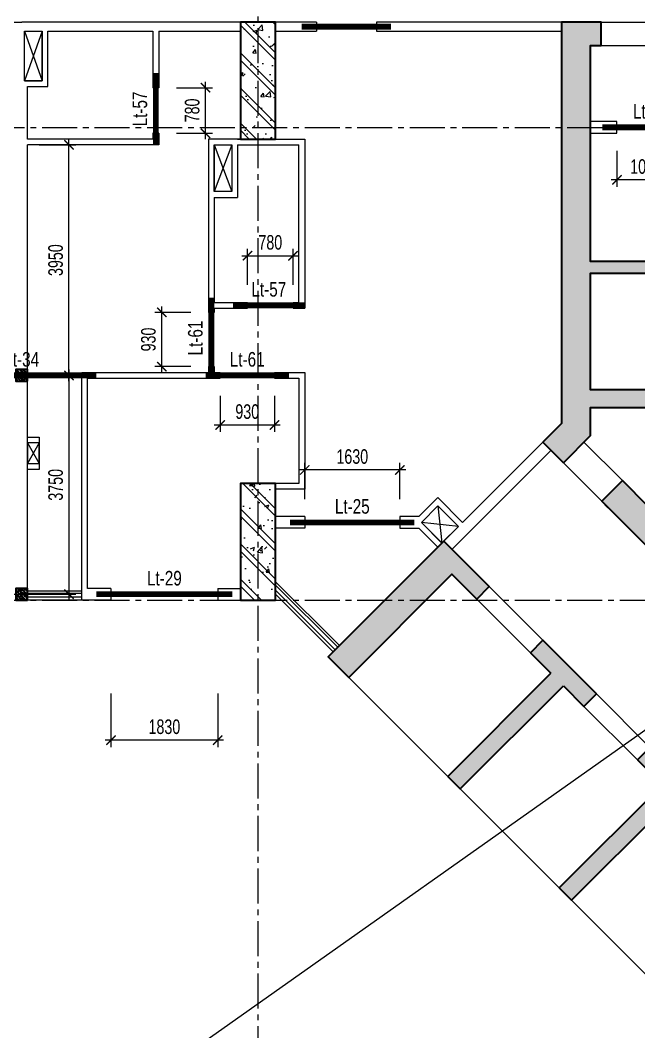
# Model space of a CAD drawing. Header units: millimetres. Extents: x 0 to 84100, y 0 to 158663.
# Drawn here: x 30546 to 41145, y 63829 to 81162 of the extents above; entities that cross this region are included whole.
import ezdxf
from ezdxf.enums import TextEntityAlignment as Align

# ---------------------------------------------------------------- set-up
doc = ezdxf.new("R2010")
doc.units = ezdxf.units.MM
doc.header["$LTSCALE"] = 800
doc.header["$MEASUREMENT"] = 0
doc.linetypes.add('CENTER2', pattern=[1.125, 0.75, -0.125, 0.125, -0.125])
doc.layers.get('DEFPOINTS').update_dxf_attribs({"color": 87})
for name, color, linetype, lineweight in [('CDC.01.AXIS', 160, 'CENTER2', 13), ('CDC.09.COLUMN', 4, 'Continuous', 35), ('CDC.11.NOTE', 8, 'Continuous', 18)]:
    doc.layers.add(name, color=color, linetype=linetype, lineweight=lineweight)
for name, color, linetype in [('CDC.02.DIM', 1, 'Continuous'), ('CDC.03.BORDER', 3, 'Continuous'), ('CDC.06.TEXT', 2, 'Continuous'), ('CDC.10.HATCH', 9, 'Continuous'), ('HATCH', 8, 'Continuous'), ('KCS_LANH_TO', 3, 'Continuous'), ('new bloc sdfasdfk$0$KT-CTN', 3, 'Continuous')]:
    doc.layers.add(name, color=color, linetype=linetype)
doc.layers.add('KCS_Plotter', color=11, linetype='Continuous', plot=False)
doc.styles.add('KCS_SMTEXT', font='arial.ttf', dxfattribs={"width": 0.7})
doc.dimstyles.new('KCS_DIM100', dxfattribs={"dimscale": 100, "dimtxt": 2.5, "dimasz": 1.6, "dimexe": 1.2, "dimexo": 0, "dimgap": 1, "dimtad": 1, "dimdec": 0, "dimzin": 0, "dimdsep": 46, "dimtxsty": 'KCS_SMTEXT', "dimblk": 'ARCHTICK', "dimcen": 0, "dimdle": 1, "dimclrd": 1, "dimclre": 1, "dimclrt": 2, "dimadec": 0, "dimazin": 0, "dimtfac": 1, "dimtdec": 0, "dimtix": 1, "dimtmove": 2, "dimatfit": 3, "dimfxl": 1, "dimtolj": 1, "dimtzin": 0, "dimarcsym": 0})
pattern_1 = [(50, (0, 0), (717.26, -62.752), [75, -825]), (355, (0, 0), (-138.751, 752.192), [60, -660]), (100.4514, (59.8, -5.2), (578.509, 689.4395), [63.74, -701.142]), (46.1842, (0, 200), (1067.241, -165.519), [112.5, -1237.5]), (96.6356, (88.9, 186.2), (934.663, 974.118), [95.61, -1051.713]), (351.1842, (0, 200), (934.662, 974.119), [90, -990]), (21, (100, 150), (596.907, -402.619), [75, -825]), (226, (100, 150), (671.882, -365.54), [60, -660]), (71.4514, (149.74, 116.45), (840.223, 322.5305), [63.74, -701.142]), (67.5, (0, 0), (-155.9162, 294.3745), [0, -652, 0, -670, 0, -662.5]), (4.5, (0, 0), (283.351, 380.1032), [0, -382, 0, -637, 0, -252.5]), (327.5, (-223, 0), (533.8224, -22.5549), [0, -250, 0, -780, 0, -1035]), (317.5, (-323, 0), (583.186, 100.105), [0, -325, 0, -518, 0, -735]), (315, (0, 0), (300.5204, 300.5204), []), (315, (0, 122.5), (300.5204, 300.5204), [])]

# ---------------------------------------------------------------- blocks, each defined once
blk = doc.blocks.new('TRUC9-31')
at = {"layer": 'CDC.10.HATCH', "ltscale": 0.5}
h = blk.add_hatch(dxfattribs=at)
h.set_pattern_fill('BETONG', color=256, scale=100, style=0, pattern_type=2)
h.set_pattern_definition(pattern_1)
h.paths.add_polyline_path([(24300, 32200), (24900, 32200), (24900, 34200), (24300, 34200), (24300, 32686)])
h = blk.add_hatch(dxfattribs=at)
h.set_pattern_fill('BETONG', color=256, scale=100, style=0, pattern_type=2)
h.set_pattern_definition(pattern_1)
h.paths.add_polyline_path([(42900, 34200), (35900, 34200), (35900, 33600), (36400, 33600), (36400, 33700), (39600, 33700), (39600, 27700), (39050, 27700), (39050, 27200), (41270, 27200), (41270, 27700), (39900, 27700), (39900, 33700), (42400, 33700), (42400, 27700), (42300, 27700), (42300, 27200), (42900, 27200)])
h.paths.add_polyline_path([(36400, 32570), (35900, 32570), (35900, 29210), (37910, 27200), (38120, 27200), (38120, 27697), (36400, 29417)], flags=17)
h.paths.add_polyline_path([(38200, 23800), (38600, 23800), (38600, 24300), (37900, 24300), (37900, 24000), (37900, 21600), (35590, 21600), (35334, 21857), (34980, 21503), (35701, 20782), (36020, 21100), (42900, 21100), (42900, 24300), (42000, 24300), (42000, 23800), (42400, 23800), (42400, 21600), (38200, 21600)])
h.paths.add_polyline_path([(40800, 24300), (39800, 24300), (39800, 23800), (40800, 23800)], flags=17)
h.paths.add_polyline_path([(36970, 24300), (36709, 24300), (36055, 24954), (35843, 24742), (36161, 24423), (34464, 22726), (31494, 25696), (33191, 27393), (33509, 27075), (33721, 27287), (33000, 28009), (33000, 28300), (32500, 28300), (32500, 27900), (30300, 27900), (30300, 29900), (32500, 29900), (32500, 29500), (33000, 29500), (33000, 34200), (31720, 34200), (31720, 33800), (32500, 33800), (32500, 30100), (30300, 30100), (30300, 33800), (30480, 33800), (30480, 34200), (29800, 34200), (29800, 31660), (29800, 27326), (29479, 27004), (29832, 26651), (30300, 27118), (30300, 27600), (32702, 27600), (32838, 27464), (31282, 25908), (30844, 26347), (30490, 25993), (34323, 22161), (36232, 24070), (36502, 23800), (36970, 23800)])
h.paths.add_polyline_path([(31317, 21772), (31105, 21560), (31529, 21135), (29762, 19368), (29974, 19155), (31742, 20923), (32095, 20570), (32307, 20782)])
h.paths.add_polyline_path([(34004, 19085), (33226, 19863), (33014, 19650), (33439, 19226), (31671, 17458), (32024, 17105)])
h.paths.add_polyline_path([(27923, 24742), (28347, 24317), (28560, 24530), (27782, 25307), (25802, 23327), (26155, 22974)])
h.paths.add_polyline_path([(29479, 23610), (29267, 23398), (29620, 23045), (27852, 21277), (28065, 21065), (29832, 22832), (30186, 22479), (30398, 22691)])
h.paths.add_polyline_path([(34994, 25590), (35206, 25802), (34570, 26439), (34358, 26227)], flags=17)
h = blk.add_hatch(dxfattribs=at)
h.set_pattern_fill('BETONG', color=256, scale=100, style=0, pattern_type=2)
h.set_pattern_definition(pattern_1)
h.paths.add_polyline_path([(24300, 24300), (24900, 24300), (24900, 26300), (24300, 26300), (24300, 24786)])
at = {"layer": 'CDC.01.AXIS'}
for p, q in [((24600, -1600), (24600, 50200)), ((-1600, 32400), (58900, 32400)), ((-1600, 24300), (58900, 24300))]:
    blk.add_line(p, q, dxfattribs=at)
at = {"layer": 'CDC.03.BORDER'}
for p, q in [((30480, 34200), (31720, 34200)), ((30480, 33800), (31720, 33800)), ((30844, 26347), (30186, 27004)), ((30490, 25993), (29832, 26651)), ((28560, 24530), (29479, 23610)), ((28347, 24317), (29267, 23398)), ((26155, 22974), (31671, 17458)), ((30398, 22691), (31317, 21772)), ((30186, 22479), (31105, 21560))]:
    blk.add_line(p, q, dxfattribs=at)
at = {"layer": 'CDC.03.BORDER', "lineweight": 25}
blk.add_lwpolyline([(30300, 32300), (30750, 32300), (30750, 32500), (30300, 32500)], dxfattribs=at)
at = {"layer": 'CDC.09.COLUMN'}
for p, q in [((29832, 26651), (29479, 27004)), ((30603, 25880), (30490, 25993)), ((29267, 23398), (29479, 23610)), ((30398, 22691), (29479, 23610)), ((29267, 23398), (29620, 23045)), ((27852, 21277), (29620, 23045)), ((28065, 21065), (29832, 22832)), ((29832, 22832), (30186, 22479)), ((30186, 22479), (30398, 22691)), ((31105, 21560), (31317, 21772)), ((31105, 21560), (31529, 21135)), ((27852, 21277), (28065, 21065)), ((29762, 19368), (31529, 21135)), ((29974, 19155), (31742, 20923)), ((29762, 19368), (29974, 19155))]:
    blk.add_line(p, q, dxfattribs=at)
for points in [[(24900, 32200), (24900, 34200), (24300, 34200), (24300, 32200)], [(24900, 24300), (24900, 26300), (24300, 26300), (24300, 24300)], [(27782, 25307), (25802, 23327), (26155, 22974), (27923, 24742), (28347, 24317), (28560, 24530)]]:
    blk.add_lwpolyline(points, close=True, dxfattribs=at)
for points in [[(29832, 26651), (30300, 27118), (30300, 27600), (32702, 27600)], [(31282, 25908), (30844, 26347), (30490, 25993), (34323, 22161)], [(32500, 27900), (30300, 27900), (30300, 29900), (32500, 29900)], [(32500, 30100), (30300, 30100), (30300, 33800), (30480, 33800), (30480, 34200), (29800, 34200), (29800, 27326), (29479, 27004)]]:
    blk.add_lwpolyline(points, dxfattribs=at)
blk = doc.blocks.new('new bloc sdfasdfk$0$ktn tang can ho')
at = {"layer": 'new bloc sdfasdfk$0$KT-CTN'}
for p, q in [((4400, 25950), (4100, 25100)), ((4100, 25950), (4400, 25100)), ((7650, 24000), (7350, 23200)), ((7350, 24000), (7650, 23200)), ((4350, 18892), (4150, 18542)), ((4150, 18892), (4350, 18542)), ((11181, 17814), (11252, 17178)), ((11535, 17461), (10899, 17531))]:
    blk.add_line(p, q, dxfattribs=at)
for points in [[(4100, 25950), (4400, 25950), (4400, 25100), (4100, 25100)], [(7350, 24000), (7650, 24000), (7650, 23200), (7350, 23200)], [(4150, 18542), (4350, 18542), (4350, 18892), (4150, 18892)], [(11535, 17461), (11252, 17178), (10899, 17531), (11181, 17814)]]:
    blk.add_lwpolyline(points, close=True, dxfattribs=at)
blk = doc.blocks.new('_ArchTick')
at = {"color": 0, "linetype": 'ByBlock', "const_width": 0.15}
blk.add_lwpolyline([(-0.5, -0.5), (0.5, 0.5)], dxfattribs=at)
blk = doc.blocks.new('*D218')
at = {"layer": 'CDC.02.DIM', "color": 1, "lineweight": -2, "transparency": 16777216}
for p, q in [((35421, 72956), (35421, 73576)), ((37051, 72956), (37051, 73576)), ((37151, 73456), (35321, 73456))]:
    blk.add_line(p, q, dxfattribs=at)
at = {"layer": 'DEFPOINTS', "color": 0, "transparency": 16777216}
for p in [(35421, 73456), (35421, 72956), (37051, 72956)]:
    blk.add_point(p, dxfattribs=at)
at = {"layer": 'CDC.02.DIM', "color": 1, "lineweight": -2, "transparency": 16777216, "xscale": 160, "yscale": 160, "zscale": 160, "rotation": 180}
blk.add_blockref('_ArchTick', (35421, 73456), dxfattribs=at)
at = {"layer": 'CDC.02.DIM', "color": 1, "lineweight": -2, "transparency": 16777216, "xscale": 160, "yscale": 160, "zscale": 160}
blk.add_blockref('_ArchTick', (37051, 73456), dxfattribs=at)
at = {"layer": 'CDC.02.DIM', "color": 2, "transparency": 16777216, "insert": (36236, 73684), "char_height": 250, "attachment_point": 5, "style": 'KCS_SMTEXT'}
blk.add_mtext('\\A1;1630', dxfattribs=at)
blk = doc.blocks.new('*D219')
at = {"layer": 'CDC.02.DIM', "color": 1, "lineweight": -2, "ltscale": 0.5, "transparency": 16777216}
for p, q in [((32101, 69626), (32101, 68706)), ((33931, 69626), (33931, 68706)), ((34031, 68826), (32001, 68826))]:
    blk.add_line(p, q, dxfattribs=at)
at = {"layer": 'DEFPOINTS', "color": 0, "ltscale": 0.5, "transparency": 16777216}
for p in [(32101, 69626), (33931, 69626), (32101, 68826)]:
    blk.add_point(p, dxfattribs=at)
at = {"layer": 'CDC.02.DIM', "color": 1, "lineweight": -2, "ltscale": 0.5, "transparency": 16777216, "xscale": 160, "yscale": 160, "zscale": 160, "rotation": 180}
blk.add_blockref('_ArchTick', (32101, 68826), dxfattribs=at)
at = {"layer": 'CDC.02.DIM', "color": 1, "lineweight": -2, "ltscale": 0.5, "transparency": 16777216, "xscale": 160, "yscale": 160, "zscale": 160}
blk.add_blockref('_ArchTick', (33931, 68826), dxfattribs=at)
at = {"layer": 'CDC.02.DIM', "color": 2, "ltscale": 0.5, "transparency": 16777216, "insert": (33016, 69054), "char_height": 250, "attachment_point": 5, "style": 'KCS_SMTEXT'}
blk.add_mtext('\\A1;1830', dxfattribs=at)
blk = doc.blocks.new('*D243')
at = {"layer": 'CDC.02.DIM', "color": 1, "lineweight": -2, "transparency": 16777216}
for p, q in [((33721, 79126), (33721, 80106)), ((33221, 80006), (33841, 80006)), ((33221, 79226), (33841, 79226))]:
    blk.add_line(p, q, dxfattribs=at)
at = {"layer": 'DEFPOINTS', "color": 0, "transparency": 16777216}
for p in [(33221, 80006), (33721, 80006), (33221, 79226)]:
    blk.add_point(p, dxfattribs=at)
at = {"layer": 'CDC.02.DIM', "color": 1, "lineweight": -2, "transparency": 16777216, "xscale": 160, "yscale": 160, "zscale": 160}
for p, rotation in [((33721, 80006), 90), ((33721, 79226), 270)]:
    blk.add_blockref('_ArchTick', p, dxfattribs=dict(at, rotation=rotation))
at = {"layer": 'CDC.02.DIM', "color": 2, "transparency": 16777216, "insert": (33493, 79616), "char_height": 250, "attachment_point": 5, "rotation": 90, "style": 'KCS_SMTEXT'}
blk.add_mtext('\\A1;780', dxfattribs=at)
blk = doc.blocks.new('*D244')
at = {"layer": 'CDC.02.DIM', "color": 1, "lineweight": -2, "transparency": 16777216}
for p, q in [((33471, 76156), (32851, 76156)), ((32971, 75126), (32971, 76256)), ((33471, 75226), (32851, 75226))]:
    blk.add_line(p, q, dxfattribs=at)
at = {"layer": 'DEFPOINTS', "color": 0, "transparency": 16777216}
for p in [(32971, 76156), (33471, 76156), (33471, 75226)]:
    blk.add_point(p, dxfattribs=at)
at = {"layer": 'CDC.02.DIM', "color": 1, "lineweight": -2, "transparency": 16777216, "xscale": 160, "yscale": 160, "zscale": 160}
for p, rotation in [((32971, 76156), 90), ((32971, 75226), 270)]:
    blk.add_blockref('_ArchTick', p, dxfattribs=dict(at, rotation=rotation))
at = {"layer": 'CDC.02.DIM', "color": 2, "transparency": 16777216, "insert": (32743, 75691), "char_height": 250, "attachment_point": 5, "rotation": 90, "style": 'KCS_SMTEXT'}
blk.add_mtext('\\A1;930', dxfattribs=at)
blk = doc.blocks.new('*D245')
at = {"layer": 'CDC.02.DIM', "color": 1, "lineweight": -2, "transparency": 16777216}
for p, q in [((34441, 76626), (34441, 77246)), ((35221, 76626), (35221, 77246)), ((34341, 77126), (35321, 77126))]:
    blk.add_line(p, q, dxfattribs=at)
at = {"layer": 'DEFPOINTS', "color": 0, "transparency": 16777216}
for p in [(35221, 77126), (34441, 76626), (35221, 76626)]:
    blk.add_point(p, dxfattribs=at)
at = {"layer": 'CDC.02.DIM', "color": 1, "lineweight": -2, "transparency": 16777216, "xscale": 160, "yscale": 160, "zscale": 160, "rotation": 180}
blk.add_blockref('_ArchTick', (34441, 77126), dxfattribs=at)
at = {"layer": 'CDC.02.DIM', "color": 1, "lineweight": -2, "transparency": 16777216, "xscale": 160, "yscale": 160, "zscale": 160}
blk.add_blockref('_ArchTick', (35221, 77126), dxfattribs=at)
at = {"layer": 'CDC.02.DIM', "color": 2, "transparency": 16777216, "insert": (34831, 77354), "char_height": 250, "attachment_point": 5, "style": 'KCS_SMTEXT'}
blk.add_mtext('\\A1;780', dxfattribs=at)
blk = doc.blocks.new('*D246')
at = {"layer": 'CDC.02.DIM', "color": 1, "lineweight": -2, "transparency": 16777216}
for p, q in [((33971, 74726), (33971, 74106)), ((34901, 74726), (34901, 74106)), ((33871, 74226), (35001, 74226))]:
    blk.add_line(p, q, dxfattribs=at)
at = {"layer": 'DEFPOINTS', "color": 0, "transparency": 16777216}
for p in [(33971, 74726), (34901, 74726), (34901, 74226)]:
    blk.add_point(p, dxfattribs=at)
at = {"layer": 'CDC.02.DIM', "color": 1, "lineweight": -2, "transparency": 16777216, "xscale": 160, "yscale": 160, "zscale": 160, "rotation": 180}
blk.add_blockref('_ArchTick', (33971, 74226), dxfattribs=at)
at = {"layer": 'CDC.02.DIM', "color": 1, "lineweight": -2, "transparency": 16777216, "xscale": 160, "yscale": 160, "zscale": 160}
blk.add_blockref('_ArchTick', (34901, 74226), dxfattribs=at)
at = {"layer": 'CDC.02.DIM', "color": 2, "transparency": 16777216, "insert": (34436, 74454), "char_height": 250, "attachment_point": 5, "style": 'KCS_SMTEXT'}
blk.add_mtext('\\A1;930', dxfattribs=at)
blk = doc.blocks.new('*D257')
at = {"layer": 'CDC.02.DIM', "color": 1, "lineweight": -2, "transparency": 16777216}
for p, q in [((40771, 78926), (40771, 78306)), ((41771, 78926), (41771, 78306)), ((41871, 78426), (40671, 78426))]:
    blk.add_line(p, q, dxfattribs=at)
at = {"layer": 'DEFPOINTS', "color": 0, "transparency": 16777216}
for p in [(40771, 78926), (41771, 78926), (40771, 78426)]:
    blk.add_point(p, dxfattribs=at)
at = {"layer": 'CDC.02.DIM', "color": 1, "lineweight": -2, "transparency": 16777216, "xscale": 160, "yscale": 160, "zscale": 160, "rotation": 180}
blk.add_blockref('_ArchTick', (40771, 78426), dxfattribs=at)
at = {"layer": 'CDC.02.DIM', "color": 1, "lineweight": -2, "transparency": 16777216, "xscale": 160, "yscale": 160, "zscale": 160}
blk.add_blockref('_ArchTick', (41771, 78426), dxfattribs=at)
at = {"layer": 'CDC.02.DIM', "color": 2, "transparency": 16777216, "insert": (41271, 78654), "char_height": 250, "attachment_point": 5, "style": 'KCS_SMTEXT'}
blk.add_mtext('\\A1;1000', dxfattribs=at)
blk = doc.blocks.new('TR2')
at = {"layer": 'HATCH'}
h = blk.add_hatch(dxfattribs=at)
h.set_pattern_fill('BETONG', color=256, scale=10, angle=90, style=0, pattern_type=2)
h.set_pattern_definition([(140, (579241.57, 154804.38), (6.2752135, 71.726018), [7.5, -82.5]), (85, (579241.57, 154804.38), (-75.219213, -13.875133), [6, -66]), (190.4514, (579242.094, 154810.355), (-68.943954, 57.850938), [6.374019, -70.114211]), (136.1842, (579221.57, 154804.38), (16.551901, 106.724105), [11.25, -123.75]), (186.6356, (579222.95, 154813.27), (-97.411787, 93.46627), [9.561029, -105.1713]), (81.1842, (579221.57, 154804.38), (-97.41186, 93.466195), [9, -99]), (111, (579226.57, 154814.38), (40.261889, 59.690705), [7.5, -82.5]), (56, (579226.57, 154814.38), (-72.5150045, 24.331533), [6, -66]), (161.4514, (579229.93, 154819.35), (-32.25305, 84.022263), [6.374019, -70.114211]), (127.5, (579241.572, 154804.378), (-33.2893854, 1.2159855), [0, -65.2, 0, -67, 0, -66.25]), (97.5, (579241.57, 154804.378), (-39.4411712, 26.3069537), [0, -38.2, 0, -63.7, 0, -25.25]), (57.5, (579241.572, 154782.078), (2.2554872, 53.3822436), [0, -25, 0, -78, 0, -103.5]), (47.5, (579241.57, 154772.08), (-10.0104982, 58.318617), [0, -32.5, 0, -51.8, 0, -73.5]), (135, (579241.57, 154804.378), (-30.0520382, -30.0520382), []), (135, (579229.32, 154804.378), (-30.0520382, -30.0520382), [])])
h.paths.add_polyline_path([(-100, -100), (100, -100), (100, 100), (-100, 100)])
at = {"layer": 'CDC.01.AXIS'}
blk.add_line((-300, 0), (300, 0), dxfattribs=at)
at = {"layer": 'CDC.09.COLUMN'}
blk.add_lwpolyline([(100, -100), (100, 100), (-100, 100), (-100, -100)], close=True, dxfattribs=at)
blk = doc.blocks.new('*D571')
at = {"layer": 'CDC.02.DIM', "color": 1, "lineweight": -2, "transparency": 16777216}
for p, q in [((31381, 74976), (31381, 79126)), ((30871, 79026), (31501, 79026)), ((30871, 75076), (31501, 75076))]:
    blk.add_line(p, q, dxfattribs=at)
at = {"layer": 'DEFPOINTS', "color": 0, "transparency": 16777216}
for p in [(30871, 79026), (31381, 79026), (30871, 75076)]:
    blk.add_point(p, dxfattribs=at)
at = {"layer": 'CDC.02.DIM', "color": 1, "lineweight": -2, "transparency": 16777216, "xscale": 160, "yscale": 160, "zscale": 160}
for p, rotation in [((31381, 79026), 90), ((31381, 75076), 270)]:
    blk.add_blockref('_ArchTick', p, dxfattribs=dict(at, rotation=rotation))
at = {"layer": 'CDC.02.DIM', "color": 2, "transparency": 16777216, "insert": (31153, 77051), "char_height": 250, "attachment_point": 5, "rotation": 90, "style": 'KCS_SMTEXT'}
blk.add_mtext('\\A1;3950', dxfattribs=at)
blk = doc.blocks.new('*D572')
at = {"layer": 'CDC.02.DIM', "color": 1, "lineweight": -2, "transparency": 16777216}
for p, q in [((30871, 75076), (31501, 75076)), ((31381, 75176), (31381, 71226)), ((30871, 71326), (31501, 71326))]:
    blk.add_line(p, q, dxfattribs=at)
at = {"layer": 'DEFPOINTS', "color": 0, "transparency": 16777216}
for p in [(30871, 75076), (30871, 71326), (31381, 71326)]:
    blk.add_point(p, dxfattribs=at)
at = {"layer": 'CDC.02.DIM', "color": 1, "lineweight": -2, "transparency": 16777216, "xscale": 160, "yscale": 160, "zscale": 160}
for p, rotation in [((31381, 75076), 90), ((31381, 71326), 270)]:
    blk.add_blockref('_ArchTick', p, dxfattribs=dict(at, rotation=rotation))
at = {"layer": 'CDC.02.DIM', "color": 2, "transparency": 16777216, "insert": (31153, 73201), "char_height": 250, "attachment_point": 5, "rotation": 90, "style": 'KCS_SMTEXT'}
blk.add_mtext('\\A1;3750', dxfattribs=at)

msp = doc.modelspace()

# ---------------------------------------------------------------- linework, layer by layer
at = {"layer": 'CDC.03.BORDER'}
for p, q in [((25820.7, 81126.1), (30570.7, 81126.1)), ((35620.7, 81126.1), (30570.7, 81126.1)), ((35620.7, 81126.1), (35620.7, 80976.1)), ((39820.7, 81126.1), (36650.7, 81126.1)), ((36650.7, 81126.1), (36650.7, 80976.1)), ((31020.7, 80026.1), (31020.7, 80976.1)), ((32820.7, 80976.1), (32820.7, 80006.1)), ((32920.7, 80976.1), (32920.7, 80006.1)), ((36650.7, 80976.1), (39820.7, 80976.1)), ((30620.7, 80126.1), (30920.7, 80126.1)), ((30670.7, 79126.1), (30670.7, 80026.1)), ((30670.7, 80026.1), (31020.7, 80026.1)), ((32920.7, 80006.1), (32820.7, 80006.1)), ((32820.7, 79226.1), (32820.7, 79126.1)), ((32920.7, 79226.1), (32820.7, 79226.1)), ((32920.7, 79226.1), (32920.7, 79026.1)), ((32820.7, 79126.1), (30670.7, 79126.1)), ((33770.7, 79126.1), (33770.7, 76156.1)), ((34370.7, 79126.1), (33770.7, 79126.1)), ((34270.7, 79126.1), (35420.7, 79126.1)), ((35420.7, 79126.1), (35420.7, 76226.1)), ((30670.7, 71226.1), (30670.7, 79026.1)), ((32920.7, 79026.1), (30670.7, 79026.1)), ((33870.7, 79026.1), (33870.7, 78226.1)), ((33870.7, 79026.1), (34170.7, 79026.1)), ((34170.7, 79026.1), (34170.7, 78226.1)), ((34270.7, 79026.1), (35320.7, 79026.1)), ((34270.7, 79026.1), (34270.7, 78126.1)), ((35320.7, 76326.1), (35320.7, 79026.1)), ((34170.7, 78226.1), (33870.7, 78226.1)), ((33870.7, 78126.1), (33870.7, 76326.1)), ((33870.7, 78126.1), (34270.7, 78126.1)), ((33870.7, 76326.1), (34440.7, 76326.1)), ((34440.7, 76226.1), (34440.7, 76326.2)), ((35220.7, 76326.1), (35320.7, 76326.1)), ((35220.7, 76226.1), (35220.7, 76326.1)), ((33870.7, 76156.1), (33770.7, 76156.1)), ((33870.7, 76226.1), (33870.7, 76156.1)), ((33870.7, 76226.1), (34440.7, 76226.1)), ((35220.7, 76226.1), (35420.7, 76226.1)), ((33770.7, 75226.1), (33770.7, 75126.1)), ((33870.7, 75226.1), (33770.7, 75226.1)), ((33870.7, 75226.1), (33870.7, 75126.1)), ((33970.7, 75126.1), (33970.7, 75026.1)), ((34900.7, 75126.1), (35420.7, 75126.1)), ((34900.7, 75126.1), (34900.7, 75026.1)), ((35420.7, 75126.1), (35420.7, 73126.1)), ((34900.7, 75026.1), (35320.7, 75026.1)), ((35320.7, 75026.1), (35320.7, 73226.1)), ((35320.7, 73226.1), (34920.7, 73226.1)), ((35420.7, 73126.1), (34920.7, 73126.1)), ((35420.7, 72656.4), (34920.7, 72656.4)), ((35420.7, 72656.4), (35420.7, 72456.4)), ((35420.7, 72456.4), (34920.7, 72456.4)), ((37419.3, 72557.4), (37772.8, 72203.9)), ((32100.7, 71426.1), (32100.7, 71226.1)), ((33930.7, 71426.1), (33930.7, 71226.1)), ((33930.7, 71426.1), (34320.7, 71426.1)), ((33930.7, 71226.1), (34320.7, 71226.1))]:
    msp.add_line(p, q, dxfattribs=at)
at = {"layer": 'CDC.03.BORDER', "lineweight": 25}
for p, q in [((39499.5, 73930.5), (38126.4, 72557.4)), ((39640.9, 73789.1), (37943.9, 72092)), ((38055.7, 72486.7), (37802.4, 72233.5))]:
    msp.add_line(p, q, dxfattribs=at)
at = {"layer": 'CDC.03.BORDER'}
for points in [[(30620.7, 80126.1), (30620.7, 80976.1), (30920.7, 80976.1)], [(30920.7, 80126.1), (30920.7, 80976.1)], [(31020.7, 80976.1), (32820.7, 80976.1)], [(32920.7, 80976.1), (34320.7, 80976.1)], [(34920.7, 80976.1), (35620.7, 80976.1)], [(32100.7, 71226.1), (31600.7, 71226.1), (31600.7, 75126.1), (33770.7, 75126.1)], [(33870.7, 75126.1), (33970.7, 75126.1)], [(32100.7, 71426.1), (31700.7, 71426.1), (31700.7, 75026.1), (33970.7, 75026.1)], [(30670.7, 74016.1), (30870.7, 74016.1), (30870.7, 73466.1), (30670.7, 73466.1)], [(38126.4, 72557.4), (37702.1, 72981.7), (37376.9, 72656.4), (37050.7, 72656.4)], [(38055.7, 72486.7), (37702.1, 72840.3), (37419.3, 72557.4)], [(37050.7, 72656.4), (37050.7, 72456.4), (37378.9, 72456.4), (37702.1, 72133.2)]]:
    msp.add_lwpolyline(points, dxfattribs=at)
at = {"layer": 'CDC.11.NOTE'}
for p, q in [((34920.7, 71538.3), (36014, 70445)), ((34920.7, 71481.7), (35985.7, 70416.7)), ((31600.7, 71376.1), (30670.7, 71376.1)), ((31600.7, 71336.1), (30670.7, 71336.1)), ((31600.7, 71276.1), (30670.7, 71276.1)), ((34920.7, 71396.9), (35943.2, 70374.3)), ((34920.7, 71326.1), (35907.9, 70338.9)), ((31600.7, 71226.1), (30670.7, 71226.1))]:
    msp.add_line(p, q, dxfattribs=at)
at = {"layer": 'KCS_LANH_TO', "color": 5, "const_width": 100}
msp.add_lwpolyline([(35370.7, 81051.1), (36900.7, 81051.1)], dxfattribs=at)
at = {"layer": 'KCS_LANH_TO', "color": 9, "const_width": 100}
for points in [[(32870.7, 80256.1), (32870.7, 79026.1)], [(33820.7, 76406.1), (33820.7, 75026.1)], [(34190.7, 76276.2), (35420.7, 76276.1)], [(31850.7, 75076.1), (29290.7, 75076.1)], [(33720.7, 75076.1), (35150.7, 75076.1)]]:
    msp.add_lwpolyline(points, dxfattribs=at)
at = {"layer": 'KCS_LANH_TO', "color": 7, "const_width": 100}
for points in [[(40520.7, 79326.1), (42020.7, 79326.1)], [(35170.7, 72556.4), (37300.7, 72556.5)], [(31850.7, 71326.1), (34180.7, 71326.1)]]:
    msp.add_lwpolyline(points, dxfattribs=at)
at = {"layer": 'KCS_Plotter'}
msp.add_line((0, 39862.9), (84100, 99262.9), dxfattribs=at)

# ---------------------------------------------------------------- block references
at = {"layer": 'CDC.09.COLUMN'}
for p in [(30570.7, 75076.1), (30570.7, 71326.1)]:
    msp.add_blockref('TR2', p, dxfattribs=at)
at = {"layer": 'CDC.11.NOTE'}
msp.add_blockref('TRUC9-31', (10020.7, 46926.1), dxfattribs=at)
at = {"layer": 'new bloc sdfasdfk$0$KT-CTN'}
msp.add_blockref('new bloc sdfasdfk$0$ktn tang can ho', (26520.7, 55026.1), dxfattribs=at)

# ---------------------------------------------------------------- texts
at = {"layer": 'CDC.06.TEXT', "style": 'KCS_SMTEXT', "width": 0.75}
for s, rotation, p in [('Lt-57', 90, (32720.7, 79641.1)), ('Lt-57', 359.99832, (34805.7, 76426.2)), ('Lt-61', 90, (33670.7, 75716.1)), ('Lt-25', 0.00064, (36235.7, 72706.5)), ('Lt-29', 360, (33015.7, 71476.1))]:
    msp.add_text(s, height=250, rotation=rotation, dxfattribs=at).set_placement(p, align=Align.CENTER)
for s, p in [('Lt-1', (41270.7, 79476.1)), ('Lt-34', (30570.7, 75226.1)), ('Lt-61', (34435.7, 75226.1))]:
    msp.add_text(s, height=250, dxfattribs=at).set_placement(p, align=Align.CENTER)

# ---------------------------------------------------------------- dimensions: what is measured, and where the dimension line sits
at = {"layer": 'CDC.02.DIM'}
for base, p1, p2, angle, picture, middle in [((33720.7, 80006.1), (33220.7, 79226.1), (33220.7, 80006.1), 90, '*D243', (33493, 79616.1)), ((31380.6, 79026.1), (30870.7, 75076.1), (30870.7, 79026.1), 90, '*D571', (31152.9, 77051.1)), ((40770.7, 78426.1), (41770.7, 78926.1), (40770.7, 78926.1), 180, '*D257', (41270.7, 78653.8)), ((32970.7, 76156.1), (33470.7, 75226.1), (33470.7, 76156.1), 90, '*D244', (32742.9, 75691.1)), ((31380.6, 71326.1), (30870.7, 75076.1), (30870.7, 71326.1), 270, '*D572', (31152.9, 73201.1)), ((35420.7, 73456.4), (37050.7, 72956.4), (35420.7, 72956.4), 180, '*D218', (36235.7, 73684.2))]:
    dim = msp.add_linear_dim(base=base, p1=p1, p2=p2, angle=angle, dimstyle='KCS_DIM100', dxfattribs=at)
    dim.commit()
    dim.dimension.update_dxf_attribs({"geometry": picture, "text_midpoint": middle})
for base, p1, p2, picture, middle in [((35220.7, 77126.2), (34440.7, 76626.2), (35220.7, 76626.2), '*D245', (34830.7, 77353.9)), ((34900.7, 74226.1), (33970.7, 74726.1), (34900.7, 74726.1), '*D246', (34435.7, 74453.9))]:
    dim = msp.add_linear_dim(base=base, p1=p1, p2=p2, dimstyle='KCS_DIM100', dxfattribs=at)
    dim.commit()
    dim.dimension.update_dxf_attribs({"geometry": picture, "text_midpoint": middle})
at = {"layer": 'CDC.02.DIM', "ltscale": 0.5}
dim = msp.add_linear_dim(base=(32100.7, 68826.1), p1=(33930.7, 69626.1), p2=(32100.7, 69626.1), angle=180, dimstyle='KCS_DIM100', dxfattribs=at)
dim.commit()
dim.dimension.update_dxf_attribs({"geometry": '*D219', "text_midpoint": (33015.7, 69053.9)})

doc.saveas('drawing.dxf')
